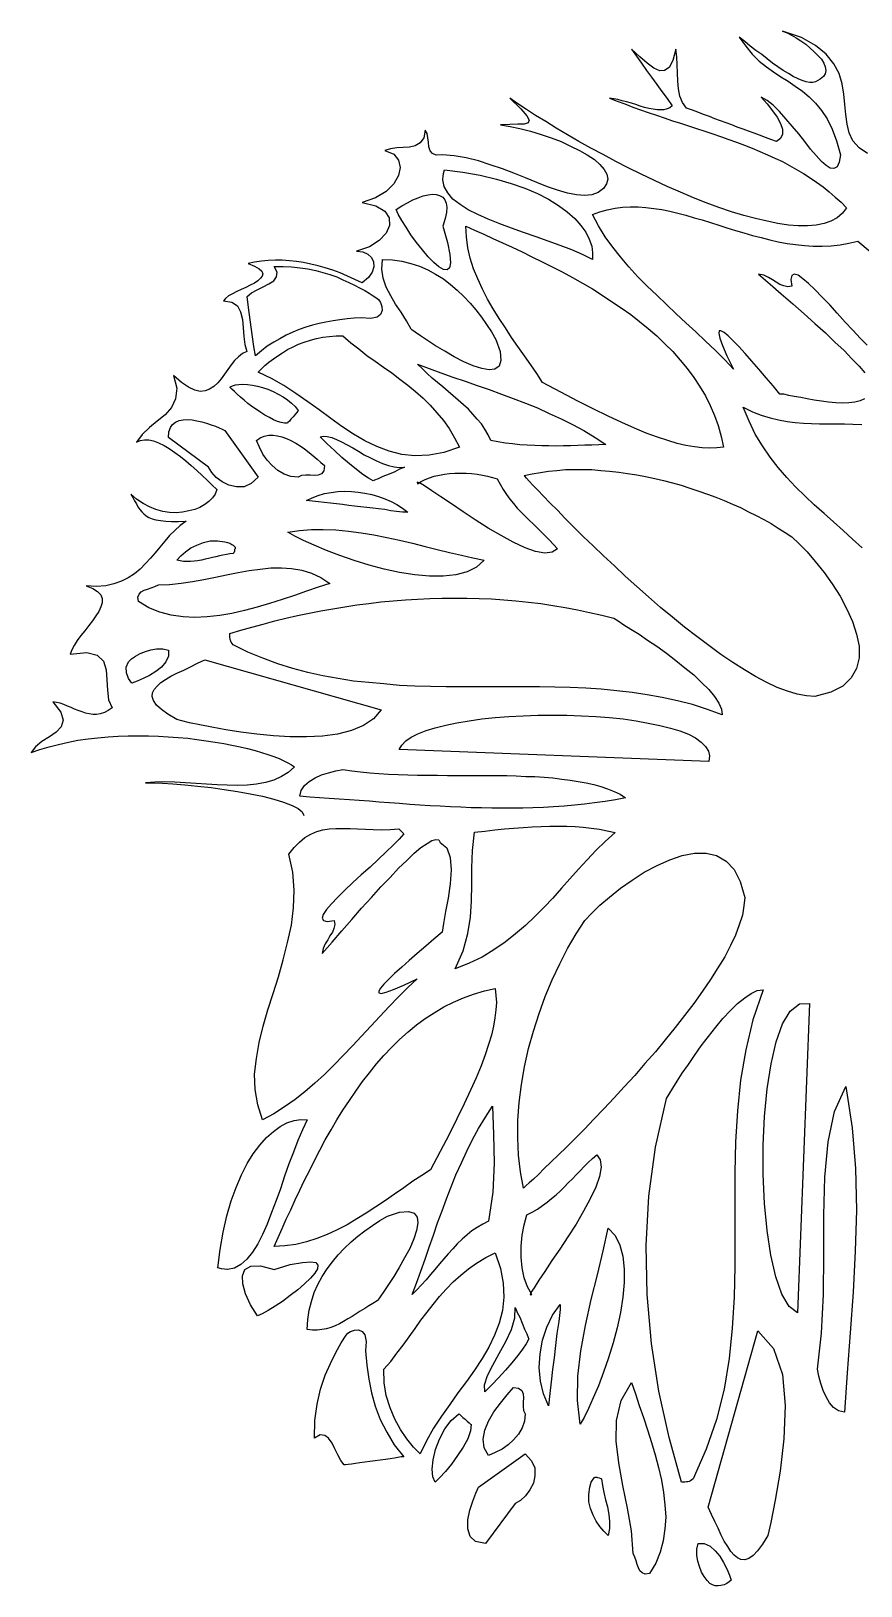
# Model space of a CAD drawing. Extents: x 359 to 486, y 178 to 302.
# Drawn here: x 358.6 to 420.7, y 179 to 295.5 of the extents above; entities that cross this region are included whole.
import ezdxf

# ---------------------------------------------------------------- set-up
doc = ezdxf.new("R2010")
doc.units = 0
doc.header["$MEASUREMENT"] = 0
doc.layers.get('0').update_dxf_attribs({"linetype": 'CONTINUOUS'})

msp = doc.modelspace()

# ---------------------------------------------------------------- linework, layer by layer
at = {"linetype": 'CONTINUOUS'}
for points in [[(421.21, 286.35), (420.58, 286.78), (420.12, 287.29), (419.84, 287.9), (419.69, 288.56), (419.59, 289.27), (419.51, 290.03), (419.44, 290.79), (419.31, 291.58), (419.08, 292.34), (418.7, 293.08), (418.11, 293.79), (417.33, 294.45), (416.26, 295.04), (414.86, 295.52), (415.19, 295.39), (415.52, 295.22), (415.88, 295.01), (416.23, 294.78), (416.59, 294.53), (416.92, 294.25), (417.22, 293.97), (417.5, 293.69), (417.76, 293.41), (417.94, 293.13), (418.04, 292.85), (418.09, 292.57), (418.04, 292.32), (417.91, 292.12), (417.68, 291.91), (417.33, 291.73), (417.12, 291.68), (416.89, 291.66), (416.61, 291.71), (416.31, 291.81), (416.01, 291.94), (415.65, 292.12), (415.29, 292.34), (414.91, 292.57), (414.51, 292.85), (414.1, 293.13), (413.69, 293.44), (413.29, 293.77), (412.85, 294.07), (412.42, 294.4), (412.02, 294.73), (411.61, 295.06), (412.09, 294.38), (412.57, 293.79), (413.11, 293.28), (413.64, 292.85), (414.18, 292.47), (414.73, 292.09), (415.27, 291.76), (415.8, 291.4), (416.34, 291.02), (416.84, 290.59), (417.33, 290.13), (417.78, 289.57), (418.19, 288.94), (418.57, 288.18), (418.9, 287.29), (419.18, 286.25), (419.08, 285.69), (418.93, 285.36), (418.7, 285.23), (418.42, 285.25), (418.11, 285.46), (417.76, 285.76), (417.38, 286.19), (416.95, 286.68), (416.51, 287.24), (416.06, 287.82), (415.57, 288.41), (415.09, 288.96), (414.63, 289.5), (414.15, 289.96), (413.69, 290.31), (413.24, 290.57), (413.69, 290.06), (414.1, 289.55), (414.46, 289.07), (414.71, 288.61), (414.86, 288.18), (414.86, 287.8), (414.71, 287.47), (414.4, 287.24), (413.97, 287.39), (413.57, 287.54), (413.13, 287.72), (412.73, 287.87), (412.3, 288.02), (411.89, 288.18), (411.46, 288.33), (411.05, 288.51), (410.62, 288.66), (410.21, 288.81), (409.78, 288.96), (409.37, 289.12), (408.94, 289.27), (408.51, 289.45), (408.1, 289.6), (407.67, 289.75), (407.37, 290.16), (407.16, 290.64), (407.06, 291.2), (407.01, 291.78), (406.98, 292.39), (406.96, 293), (406.93, 293.59), (406.86, 294.17), (406.63, 293.33), (406.35, 292.8), (406.02, 292.57), (405.66, 292.55), (405.21, 292.75), (404.72, 293.11), (404.16, 293.59), (403.53, 294.17), (403.91, 293.64), (404.29, 293.11), (404.67, 292.57), (405.05, 292.06), (405.43, 291.53), (405.82, 291), (406.2, 290.46), (406.58, 289.93), (406.4, 289.78), (406.2, 289.7), (405.97, 289.63), (405.71, 289.63), (405.46, 289.63), (405.16, 289.68), (404.85, 289.73), (404.52, 289.8), (404.19, 289.9), (403.86, 290.01), (403.53, 290.11), (403.17, 290.21), (402.84, 290.29), (402.51, 290.39), (402.21, 290.44), (401.9, 290.49), (402.46, 290.26), (403.05, 290.06), (403.63, 289.83), (404.21, 289.63), (404.8, 289.42), (405.41, 289.22), (405.99, 289.02), (406.6, 288.81), (407.21, 288.63), (407.82, 288.43), (408.41, 288.23), (409.02, 288.02), (409.63, 287.82), (410.21, 287.62), (410.82, 287.41), (411.41, 287.19), (411.99, 286.98), (412.57, 286.75), (413.16, 286.5), (413.72, 286.25), (414.28, 285.99), (414.84, 285.74), (415.37, 285.46), (415.9, 285.15), (416.41, 284.85), (416.92, 284.54), (417.4, 284.21), (417.89, 283.86), (418.34, 283.48), (418.8, 283.09), (419.23, 282.71), (419.64, 282.28), (419.33, 281.88), (418.93, 281.54), (418.47, 281.29), (417.96, 281.11), (417.38, 280.99), (416.72, 280.93), (416.03, 280.93), (415.29, 280.99), (414.51, 281.11), (413.69, 281.27), (412.83, 281.47), (411.94, 281.7), (411.02, 281.98), (410.08, 282.31), (409.14, 282.66), (408.18, 283.04), (407.21, 283.45), (406.22, 283.88), (405.26, 284.34), (404.27, 284.8), (403.3, 285.28), (402.36, 285.76), (401.42, 286.27), (400.5, 286.75), (399.59, 287.26), (398.75, 287.74), (397.91, 288.25), (397.13, 288.74), (396.36, 289.19), (395.68, 289.65), (395.02, 290.08), (394.43, 290.49), (395.25, 289.7), (395.7, 289.17), (395.88, 288.84), (395.8, 288.66), (395.5, 288.56), (395.04, 288.56), (394.43, 288.53), (393.72, 288.51), (394.46, 288.38), (395.19, 288.23), (395.98, 288.02), (396.77, 287.77), (397.53, 287.52), (398.27, 287.24), (398.98, 286.91), (399.64, 286.58), (400.23, 286.25), (400.76, 285.89), (401.17, 285.53), (401.5, 285.15), (401.7, 284.8), (401.78, 284.44), (401.67, 284.09), (401.45, 283.73), (401.04, 283.43), (400.58, 283.25), (400.02, 283.2), (399.41, 283.25), (398.75, 283.37), (398.01, 283.6), (397.25, 283.86), (396.44, 284.19), (395.6, 284.52), (394.74, 284.87), (393.87, 285.2), (392.96, 285.51), (392.07, 285.79), (391.15, 286.02), (390.26, 286.17), (389.38, 286.25), (388.92, 286.22), (388.64, 286.35), (388.46, 286.55), (388.36, 286.86), (388.33, 287.19), (388.28, 287.52), (388.23, 287.85), (388.1, 288.1), (387.98, 287.52), (387.72, 287.16), (387.34, 286.93), (386.91, 286.83), (386.45, 286.8), (385.97, 286.78), (385.49, 286.7), (385.08, 286.58), (385.74, 286.3), (386.1, 285.84), (386.22, 285.31), (386.1, 284.7), (385.74, 284.09), (385.16, 283.5), (384.37, 283.02), (383.38, 282.69), (384.4, 282.43), (385.06, 282.03), (385.39, 281.52), (385.41, 280.96), (385.16, 280.38), (384.65, 279.84), (383.91, 279.36), (382.95, 279.03), (383.43, 278.98), (383.79, 278.8), (384.06, 278.55), (384.22, 278.24), (384.24, 277.86), (384.12, 277.45), (383.84, 277.05), (383.38, 276.67), (382.82, 276.92), (382.26, 277.17), (381.73, 277.4), (381.17, 277.61), (380.61, 277.78), (380.08, 277.94), (379.52, 278.06), (378.98, 278.19), (378.45, 278.27), (377.92, 278.32), (377.38, 278.37), (376.87, 278.37), (376.34, 278.34), (375.83, 278.29), (375.32, 278.22), (374.84, 278.11), (375.32, 277.91), (375.65, 277.71), (375.86, 277.53), (375.93, 277.33), (375.88, 277.15), (375.76, 277), (375.55, 276.82), (375.3, 276.64), (374.99, 276.49), (374.66, 276.31), (374.31, 276.16), (373.98, 276.01), (373.65, 275.83), (373.37, 275.68), (373.14, 275.5), (372.99, 275.32), (373.62, 275.22), (374.03, 274.94), (374.26, 274.48), (374.41, 273.92), (374.46, 273.29), (374.51, 272.65), (374.59, 272.04), (374.74, 271.51), (374.41, 271.36), (374.1, 271.13), (373.82, 270.85), (373.57, 270.52), (373.32, 270.16), (373.06, 269.81), (372.81, 269.47), (372.55, 269.17), (372.27, 268.89), (371.94, 268.69), (371.61, 268.56), (371.23, 268.53), (370.83, 268.61), (370.37, 268.84), (369.84, 269.2), (369.25, 269.73), (369.48, 268.76), (369.4, 267.98), (369.1, 267.32), (368.62, 266.78), (368.03, 266.3), (367.45, 265.82), (366.89, 265.31), (366.46, 264.72), (366.74, 264.85), (367.07, 264.9), (367.4, 264.9), (367.75, 264.82), (368.13, 264.67), (368.54, 264.47), (368.92, 264.24), (369.35, 263.96), (369.76, 263.66), (370.17, 263.33), (370.57, 262.97), (370.98, 262.61), (371.39, 262.23), (371.77, 261.88), (372.12, 261.52), (372.48, 261.17), (372.35, 260.84), (372.15, 260.56), (371.89, 260.28), (371.59, 260.05), (371.21, 259.84), (370.83, 259.67), (370.39, 259.57), (369.91, 259.49), (369.43, 259.44), (368.95, 259.46), (368.44, 259.54), (367.93, 259.67), (367.45, 259.87), (366.96, 260.12), (366.48, 260.45), (366.05, 260.84), (366.2, 260.58), (366.33, 260.33), (366.46, 260.1), (366.58, 259.87), (366.71, 259.69), (366.86, 259.51), (367.01, 259.36), (367.19, 259.21), (367.4, 259.08), (367.65, 258.98), (367.93, 258.9), (368.26, 258.85), (368.67, 258.8), (369.1, 258.78), (369.61, 258.78), (370.19, 258.8), (369.73, 258.47), (369.33, 258.12), (368.95, 257.74), (368.59, 257.3), (368.23, 256.87), (367.88, 256.44), (367.52, 256.03), (367.14, 255.63), (366.74, 255.22), (366.33, 254.86), (365.85, 254.56), (365.34, 254.31), (364.78, 254.1), (364.17, 253.97), (363.46, 253.92), (362.69, 253.95), (363.2, 253.77), (363.56, 253.54), (363.79, 253.29), (363.89, 253.01), (363.89, 252.7), (363.81, 252.4), (363.66, 252.04), (363.43, 251.71), (363.18, 251.33), (362.9, 250.98), (362.59, 250.6), (362.31, 250.24), (362.03, 249.86), (361.81, 249.5), (361.63, 249.17), (361.5, 248.84), (362.75, 248.97), (363.53, 248.77), (363.99, 248.31), (364.19, 247.67), (364.24, 246.91), (364.3, 246.15), (364.37, 245.41), (364.65, 244.83), (364.35, 244.62), (364.07, 244.47), (363.76, 244.37), (363.48, 244.32), (363.2, 244.32), (362.92, 244.37), (362.64, 244.42), (362.39, 244.52), (362.11, 244.62), (361.83, 244.73), (361.58, 244.85), (361.3, 244.95), (361.04, 245.06), (360.76, 245.16), (360.48, 245.21), (360.2, 245.26), (360.81, 244.5), (360.99, 243.89), (360.84, 243.4), (360.46, 243), (359.95, 242.64), (359.39, 242.29), (358.91, 241.91), (358.58, 241.47), (359.24, 241.7), (359.93, 241.91), (360.64, 242.08), (361.37, 242.24), (362.09, 242.39), (362.85, 242.49), (363.58, 242.57), (364.35, 242.64), (365.11, 242.69), (365.85, 242.72), (366.61, 242.72), (367.37, 242.72), (368.11, 242.69), (368.84, 242.64), (369.58, 242.59), (370.32, 242.54), (371, 242.46), (371.69, 242.36), (372.35, 242.26), (373.01, 242.16), (373.62, 242.03), (374.23, 241.91), (374.79, 241.78), (375.35, 241.63), (375.83, 241.47), (376.31, 241.32), (376.75, 241.17), (377.15, 241.02), (377.51, 240.86), (377.81, 240.71), (378.07, 240.56), (378.3, 240.41), (377.84, 239.97), (377.33, 239.67), (376.75, 239.41), (376.14, 239.24), (375.45, 239.11), (374.76, 239.03), (374.03, 239.01), (373.27, 239.03), (372.5, 239.06), (371.72, 239.11), (370.93, 239.16), (370.14, 239.21), (369.35, 239.26), (368.59, 239.29), (367.85, 239.26), (367.14, 239.21), (367.7, 239.21), (368.41, 239.19), (369.2, 239.14), (370.09, 239.06), (371.05, 238.96), (372.05, 238.86), (373.04, 238.7), (374.03, 238.55), (374.99, 238.37), (375.91, 238.2), (376.75, 237.97), (377.48, 237.76), (378.12, 237.51), (378.58, 237.28), (378.88, 237.03), (379.01, 236.75)], [(400.61, 278.42), (399.87, 278.78), (399.06, 279.13), (398.19, 279.46), (397.3, 279.79), (396.39, 280.12), (395.45, 280.43), (394.56, 280.76), (393.67, 281.09), (392.81, 281.42), (392.02, 281.77), (391.31, 282.13), (390.7, 282.54), (390.16, 282.94), (389.78, 283.4), (389.5, 283.88), (389.4, 284.39), (389.4, 284.44), (389.43, 284.62), (389.45, 284.85), (389.53, 285.13), (390.9, 284.95), (392.2, 284.72), (393.42, 284.44), (394.53, 284.11), (395.55, 283.76), (396.49, 283.35), (397.33, 282.92), (398.07, 282.46), (398.73, 281.98), (399.29, 281.47), (399.74, 280.96), (400.12, 280.45), (400.38, 279.94), (400.56, 279.41), (400.63, 278.9), (400.61, 278.42)], [(385.92, 282.15), (386.33, 282.43), (386.76, 282.66), (387.16, 282.87), (387.57, 283.04), (387.95, 283.17), (388.31, 283.25), (388.64, 283.3), (388.92, 283.27), (389.17, 283.2), (389.4, 283.09), (389.55, 282.89), (389.65, 282.64), (389.71, 282.33), (389.68, 281.93), (389.58, 281.47), (389.4, 280.91), (389.76, 279.69), (389.93, 278.78), (389.99, 278.17), (389.91, 277.78), (389.73, 277.63), (389.45, 277.66), (389.12, 277.86), (388.74, 278.19), (388.31, 278.62), (387.88, 279.13), (387.44, 279.69), (387.01, 280.27), (386.66, 280.83), (386.33, 281.34), (386.07, 281.8), (385.92, 282.15)], [(420.99, 267.98), (420.66, 267.82), (420.27, 267.72), (419.82, 267.67), (419.33, 267.65), (418.83, 267.67), (418.29, 267.72), (417.76, 267.8), (417.22, 267.87), (416.69, 267.98), (416.21, 268.08), (415.73, 268.15), (415.32, 268.23), (414.96, 268.31), (414.66, 268.33), (414.15, 268.94), (413.62, 269.55), (413.08, 270.19), (412.55, 270.8), (412.04, 271.36), (411.58, 271.89), (411.15, 272.32), (410.77, 272.7), (410.47, 272.93), (410.24, 273.06), (410.11, 273.06), (410.08, 272.88), (410.16, 272.52), (410.36, 271.97), (410.69, 271.2), (411.18, 270.19), (410.52, 270.9), (409.81, 271.61), (409.09, 272.3), (408.36, 272.98), (407.62, 273.67), (406.88, 274.35), (406.15, 275.04), (405.43, 275.73), (404.72, 276.41), (404.01, 277.12), (403.35, 277.86), (402.72, 278.6), (402.13, 279.33), (401.57, 280.12), (401.06, 280.93), (400.61, 281.77), (401.17, 281.98), (401.72, 282.13), (402.31, 282.26), (402.87, 282.33), (403.45, 282.36), (404.04, 282.36), (404.62, 282.31), (405.21, 282.23), (405.82, 282.15), (406.4, 282.03), (407.01, 281.88), (407.62, 281.72), (408.23, 281.54), (408.84, 281.37), (409.45, 281.19), (410.08, 280.99), (410.69, 280.78), (411.33, 280.58), (411.96, 280.4), (412.6, 280.22), (413.24, 280.05), (413.9, 279.89), (414.53, 279.74), (415.19, 279.61), (415.83, 279.54), (416.49, 279.46), (417.15, 279.41), (417.81, 279.41), (418.5, 279.44), (419.16, 279.51), (419.82, 279.64), (420.5, 279.79), (421.42, 279)], [(396.87, 269.2), (396.44, 269.86), (396.01, 270.52), (395.52, 271.2), (395.04, 271.89), (394.56, 272.57), (394.1, 273.29), (393.62, 274), (393.19, 274.71), (392.75, 275.45), (392.37, 276.18), (392.02, 276.95), (391.71, 277.71), (391.46, 278.5), (391.28, 279.28), (391.18, 280.1), (391.13, 280.91), (391.79, 280.6), (392.48, 280.3), (393.16, 279.99), (393.87, 279.66), (394.61, 279.33), (395.35, 278.98), (396.08, 278.62), (396.85, 278.24), (397.61, 277.86), (398.35, 277.48), (399.11, 277.07), (399.87, 276.64), (400.61, 276.21), (401.34, 275.75), (402.05, 275.27), (402.77, 274.79), (403.48, 274.28), (404.14, 273.77), (404.8, 273.24), (405.43, 272.68), (406.04, 272.09), (406.63, 271.51), (407.19, 270.87), (407.72, 270.24), (408.2, 269.58), (408.64, 268.92), (409.07, 268.2), (409.42, 267.47), (409.75, 266.73), (410.03, 265.97), (410.26, 265.16), (410.44, 264.34), (409.93, 264.29), (409.4, 264.27), (408.84, 264.29), (408.26, 264.37), (407.62, 264.47), (406.96, 264.62), (406.25, 264.85), (405.49, 265.1), (404.65, 265.41), (403.76, 265.77), (402.82, 266.2), (401.8, 266.68), (400.68, 267.21), (399.51, 267.8), (398.24, 268.46), (396.87, 269.2)], [(387.04, 273.18), (386.68, 273.82), (386.28, 274.46), (385.87, 275.07), (385.51, 275.7), (385.18, 276.34), (384.95, 277), (384.85, 277.68), (384.9, 278.42), (385.64, 278.39), (386.35, 278.29), (387.01, 278.11), (387.67, 277.91), (388.28, 277.63), (388.87, 277.3), (389.45, 276.95), (389.99, 276.54), (390.49, 276.11), (390.98, 275.65), (391.46, 275.14), (391.89, 274.63), (392.3, 274.1), (392.68, 273.54), (393.06, 272.98), (393.39, 272.42), (393.7, 271.51), (393.75, 270.85), (393.62, 270.42), (393.31, 270.19), (392.88, 270.14), (392.32, 270.24), (391.69, 270.44), (390.98, 270.75), (390.26, 271.13), (389.55, 271.53), (388.87, 271.94), (388.26, 272.35), (387.75, 272.68), (387.34, 272.96), (387.09, 273.13), (387.04, 273.18)], [(383.3, 274.05), (382.77, 274.02), (382.24, 273.97), (381.7, 273.9), (381.19, 273.82), (380.66, 273.72), (380.15, 273.62), (379.64, 273.49), (379.16, 273.34), (378.65, 273.16), (378.17, 272.96), (377.69, 272.73), (377.2, 272.47), (376.75, 272.22), (376.26, 271.91), (375.83, 271.56), (375.37, 271.2), (375.27, 271.89), (375.07, 273.34), (374.87, 274.81), (374.76, 275.65), (375.09, 275.9), (375.5, 276.13), (375.96, 276.36), (376.39, 276.59), (376.75, 276.82), (376.95, 277.1), (377, 277.45), (376.77, 277.89), (377.46, 277.89), (378.09, 277.86), (378.73, 277.78), (379.31, 277.71), (379.9, 277.58), (380.43, 277.43), (380.96, 277.28), (381.47, 277.1), (381.93, 276.89), (382.36, 276.69), (382.79, 276.49), (383.18, 276.28), (383.56, 276.08), (383.89, 275.88), (384.19, 275.7), (384.47, 275.52), (384.62, 275.4), (384.75, 275.19), (384.85, 274.89), (384.88, 274.58), (384.75, 274.3), (384.5, 274.1), (384.01, 274), (383.3, 274.05)], [(421.19, 271.99), (420.68, 272.5), (420.12, 273.11), (419.54, 273.72), (418.95, 274.38), (418.39, 275.01), (417.81, 275.6), (417.28, 276.16), (416.79, 276.62), (416.36, 276.97), (416.01, 277.23), (415.73, 277.3), (415.55, 277.2), (415.47, 276.92), (415.55, 276.41), (415.24, 276.36), (414.94, 276.44), (414.66, 276.54), (414.38, 276.72), (414.1, 276.89), (413.79, 277.07), (413.44, 277.23), (413.06, 277.3), (413.92, 276.56), (414.76, 275.83), (415.62, 275.09), (416.46, 274.35), (417.28, 273.62), (418.06, 272.91), (418.77, 272.22), (419.46, 271.58), (420.05, 270.97), (420.58, 270.42), (421.01, 269.91)], [(390.65, 264.34), (389.48, 263.96), (388.38, 263.76), (387.32, 263.71), (386.33, 263.81), (385.39, 264.04), (384.47, 264.39), (383.58, 264.82), (382.72, 265.33), (381.85, 265.89), (381.02, 266.5), (380.15, 267.14), (379.29, 267.75), (378.4, 268.38), (377.51, 268.97), (376.57, 269.5), (375.58, 269.96), (375.83, 270.21), (376.09, 270.47), (376.39, 270.72), (376.72, 270.97), (377.05, 271.2), (377.41, 271.43), (377.79, 271.66), (378.2, 271.86), (378.6, 272.07), (379.03, 272.22), (379.49, 272.37), (379.95, 272.5), (380.43, 272.6), (380.91, 272.65), (381.42, 272.68), (381.93, 272.68), (382.51, 272.17), (383.12, 271.71), (383.73, 271.23), (384.34, 270.8), (384.98, 270.34), (385.59, 269.91), (386.2, 269.45), (386.78, 268.99), (387.37, 268.51), (387.93, 268.03), (388.46, 267.49), (388.97, 266.93), (389.45, 266.35), (389.88, 265.74), (390.29, 265.05), (390.65, 264.34)], [(401.62, 264.55), (401.09, 264.52), (400.58, 264.49), (400.05, 264.49), (399.51, 264.47), (398.98, 264.44), (398.45, 264.44), (397.91, 264.42), (397.35, 264.44), (396.82, 264.44), (396.29, 264.47), (395.73, 264.49), (395.19, 264.52), (394.64, 264.6), (394.1, 264.65), (393.54, 264.75), (393.01, 264.85), (392.81, 265.28), (392.55, 265.69), (392.3, 266.1), (391.99, 266.45), (391.66, 266.83), (391.33, 267.19), (390.95, 267.52), (390.57, 267.87), (390.19, 268.2), (389.81, 268.53), (389.4, 268.87), (389.02, 269.2), (388.61, 269.53), (388.23, 269.88), (387.88, 270.21), (387.52, 270.57), (388.38, 270.24), (389.27, 269.91), (390.16, 269.6), (391.08, 269.3), (391.97, 268.97), (392.88, 268.66), (393.8, 268.33), (394.69, 268), (395.6, 267.65), (396.49, 267.29), (397.38, 266.88), (398.27, 266.48), (399.13, 266.04), (399.97, 265.59), (400.81, 265.08), (401.62, 264.55)], [(377.79, 266.15), (377.56, 266.15), (377.31, 266.2), (377.03, 266.27), (376.72, 266.4), (376.42, 266.58), (376.09, 266.76), (375.78, 266.96), (375.45, 267.16), (375.12, 267.39), (374.82, 267.62), (374.54, 267.87), (374.26, 268.1), (374, 268.31), (373.8, 268.51), (373.62, 268.69), (373.47, 268.84), (373.65, 268.94), (373.88, 269.02), (374.13, 269.04), (374.43, 269.07), (374.79, 269.04), (375.15, 268.99), (375.53, 268.92), (375.91, 268.81), (376.31, 268.69), (376.7, 268.53), (377.08, 268.33), (377.46, 268.13), (377.79, 267.9), (378.09, 267.65), (378.35, 267.39), (378.58, 267.09), (378.55, 267.04), (378.45, 266.93), (378.32, 266.78), (378.2, 266.63), (378.04, 266.45), (377.92, 266.3), (377.81, 266.2), (377.79, 266.15)], [(420.81, 256.8), (420.1, 257.46), (419.38, 258.12), (418.67, 258.75), (417.96, 259.39), (417.22, 260.02), (416.54, 260.68), (415.83, 261.37), (415.17, 262.08), (414.53, 262.82), (413.92, 263.61), (413.34, 264.44), (412.8, 265.33), (412.35, 266.3), (411.91, 267.34), (412.6, 267.01), (413.26, 266.76), (413.92, 266.55), (414.56, 266.4), (415.19, 266.27), (415.8, 266.2), (416.41, 266.15), (417.02, 266.12), (417.63, 266.1), (418.24, 266.1), (418.88, 266.1), (419.49, 266.1), (420.12, 266.07), (420.78, 266.04)], [(371.87, 262.84), (368.87, 265.08), (368.89, 265.49), (369.02, 265.82), (369.17, 266.04), (369.4, 266.22), (369.66, 266.35), (369.96, 266.4), (370.29, 266.43), (370.65, 266.4), (371, 266.32), (371.36, 266.25), (371.72, 266.15), (372.05, 266.02), (372.38, 265.92), (372.66, 265.79), (372.88, 265.69), (373.09, 265.59), (375.58, 262.11), (375.07, 261.62), (374.54, 261.39), (373.95, 261.37), (373.39, 261.5), (372.88, 261.75), (372.43, 262.08), (372.1, 262.46), (371.87, 262.84)], [(378.58, 262.11), (378.04, 262.16), (377.53, 262.33), (377.05, 262.61), (376.64, 262.97), (376.26, 263.38), (375.93, 263.83), (375.68, 264.34), (375.45, 264.85), (375.73, 265.05), (376.04, 265.18), (376.37, 265.26), (376.7, 265.26), (377.03, 265.21), (377.36, 265.13), (377.71, 265), (378.04, 264.85), (378.4, 264.65), (378.73, 264.44), (379.06, 264.22), (379.39, 263.96), (379.69, 263.71), (380, 263.45), (380.28, 263.2), (380.56, 262.97), (380.51, 262.59), (380.33, 262.36), (380.08, 262.26), (379.8, 262.23), (379.47, 262.26), (379.14, 262.26), (378.83, 262.23), (378.58, 262.11)], [(384.19, 261.83), (383.84, 262.03), (383.43, 262.31), (382.95, 262.67), (382.41, 263.1), (381.85, 263.58), (381.3, 264.09), (380.76, 264.6), (380.23, 265.13), (380.48, 265.18), (380.76, 265.16), (381.09, 265.08), (381.45, 264.93), (381.83, 264.75), (382.24, 264.52), (382.67, 264.29), (383.1, 264.04), (383.53, 263.78), (383.99, 263.55), (384.45, 263.33), (384.9, 263.12), (385.34, 262.97), (385.77, 262.87), (386.17, 262.82), (386.55, 262.84), (386.45, 262.79), (386.17, 262.69), (385.82, 262.51), (385.39, 262.33), (384.93, 262.16), (384.57, 261.98), (384.29, 261.88), (384.19, 261.83)], [(387.52, 261.6), (387.8, 261.78), (388.1, 261.93), (388.41, 262.06), (388.77, 262.18), (389.15, 262.26), (389.53, 262.33), (389.91, 262.39), (390.32, 262.41), (390.75, 262.41), (391.15, 262.41), (391.56, 262.39), (391.97, 262.33), (392.37, 262.26), (392.75, 262.18), (393.14, 262.08), (393.49, 261.98), (393.7, 261.57), (393.92, 261.19), (394.18, 260.81), (394.43, 260.45), (394.71, 260.12), (394.99, 259.79), (395.27, 259.49), (395.58, 259.18), (395.88, 258.88), (396.19, 258.57), (396.49, 258.29), (396.8, 257.99), (397.1, 257.68), (397.4, 257.38), (397.71, 257.07), (397.99, 256.74), (397.61, 256.49), (397.05, 256.41), (396.36, 256.54), (395.58, 256.82), (394.69, 257.23), (393.77, 257.74), (392.81, 258.29), (391.84, 258.9), (390.93, 259.51), (390.06, 260.1), (389.25, 260.63), (388.59, 261.09), (388.03, 261.45), (387.67, 261.67), (387.5, 261.72), (387.52, 261.6)], [(417.28, 245.67), (416.64, 245.72), (415.95, 245.84), (415.22, 246.07), (414.46, 246.35), (413.67, 246.73), (412.83, 247.16), (411.99, 247.67), (411.13, 248.23), (410.24, 248.82), (409.32, 249.48), (408.43, 250.16), (407.52, 250.87), (406.6, 251.61), (405.71, 252.35), (404.82, 253.14), (403.94, 253.9), (403.07, 254.69), (402.26, 255.45), (401.45, 256.21), (400.66, 256.95), (399.92, 257.66), (399.23, 258.35), (398.57, 259.01), (397.99, 259.62), (397.43, 260.17), (396.95, 260.68), (396.52, 261.12), (396.16, 261.5), (395.88, 261.8), (395.68, 262.03), (395.55, 262.18), (395.5, 262.23), (396.11, 262.36), (396.72, 262.46), (397.33, 262.56), (397.96, 262.61), (398.6, 262.67), (399.26, 262.67), (399.92, 262.67), (400.58, 262.67), (401.24, 262.61), (401.9, 262.56), (402.59, 262.49), (403.25, 262.39), (403.94, 262.28), (404.6, 262.16), (405.28, 262), (405.94, 261.85), (406.6, 261.67), (407.26, 261.5), (407.92, 261.29), (408.59, 261.06), (409.22, 260.84), (409.86, 260.61), (410.49, 260.35), (411.1, 260.07), (411.71, 259.82), (412.3, 259.51), (412.88, 259.23), (413.44, 258.93), (414, 258.62), (414.53, 258.29), (415.04, 257.96), (415.55, 257.63), (416.08, 257.13), (416.69, 256.52), (417.3, 255.78), (417.96, 254.97), (418.57, 254.1), (419.16, 253.19), (419.66, 252.22), (420.1, 251.28), (420.4, 250.34), (420.58, 249.43), (420.58, 248.56), (420.4, 247.77), (419.99, 247.06), (419.36, 246.45), (418.47, 246), (417.28, 245.67)], [(386.4, 259.49), (385.95, 259.54), (385.51, 259.59), (385.06, 259.67), (384.6, 259.72), (384.17, 259.77), (383.71, 259.82), (383.25, 259.87), (382.79, 259.92), (382.36, 259.97), (381.9, 260.05), (381.45, 260.1), (380.99, 260.15), (380.53, 260.2), (380.1, 260.25), (379.64, 260.3), (379.19, 260.35), (379.62, 260.56), (380.08, 260.73), (380.56, 260.89), (381.04, 260.96), (381.55, 261.04), (382.06, 261.06), (382.57, 261.04), (383.07, 260.99), (383.58, 260.91), (384.09, 260.81), (384.6, 260.66), (385.08, 260.48), (385.54, 260.28), (385.97, 260.05), (386.4, 259.77), (386.78, 259.49), (386.73, 259.49), (386.61, 259.49), (386.45, 259.49), (386.4, 259.49)], [(377.81, 257.99), (378.68, 258.12), (379.57, 258.19), (380.46, 258.19), (381.4, 258.17), (382.34, 258.07), (383.3, 257.94), (384.24, 257.79), (385.21, 257.58), (386.17, 257.38), (387.14, 257.15), (388.08, 256.92), (388.99, 256.69), (389.91, 256.47), (390.8, 256.26), (391.66, 256.06), (392.5, 255.88), (391.94, 255.37), (391.23, 255.02), (390.39, 254.79), (389.43, 254.69), (388.41, 254.69), (387.32, 254.79), (386.17, 254.97), (385.03, 255.22), (383.89, 255.52), (382.77, 255.86), (381.7, 256.24), (380.69, 256.62), (379.77, 257), (378.98, 257.35), (378.32, 257.68), (377.81, 257.99)], [(373.85, 256.74), (373.82, 256.69), (373.8, 256.57), (373.75, 256.44), (373.72, 256.39), (373.47, 256.36), (373.21, 256.31), (372.94, 256.26), (372.68, 256.21), (372.4, 256.13), (372.15, 256.08), (371.87, 256.01), (371.61, 255.96), (371.33, 255.88), (371.05, 255.83), (370.8, 255.8), (370.52, 255.78), (370.27, 255.78), (369.99, 255.78), (369.73, 255.83), (369.48, 255.88), (369.78, 256.21), (370.14, 256.52), (370.55, 256.8), (371, 257.02), (371.49, 257.2), (371.99, 257.33), (372.53, 257.33), (373.09, 257.25), (373.29, 257.2), (373.47, 257.15), (373.6, 257.07), (373.7, 257.02), (373.77, 256.95), (373.82, 256.92), (373.85, 256.87), (373.85, 256.87), (373.85, 256.85), (373.85, 256.82), (373.85, 256.77), (373.85, 256.74)], [(366.61, 252.78), (366.58, 253.11), (366.66, 253.34), (366.81, 253.52), (367.04, 253.64), (367.29, 253.72), (367.57, 253.82), (367.85, 253.9), (368.11, 254.03), (368.95, 254.05), (369.81, 254.15), (370.67, 254.28), (371.51, 254.43), (372.38, 254.61), (373.21, 254.79), (374.08, 254.97), (374.92, 255.12), (375.73, 255.22), (376.54, 255.3), (377.33, 255.32), (378.09, 255.27), (378.86, 255.14), (379.57, 254.92), (380.28, 254.58), (380.94, 254.13), (380.08, 253.85), (379.21, 253.57), (378.3, 253.24), (377.38, 252.93), (376.44, 252.65), (375.5, 252.37), (374.56, 252.12), (373.62, 251.89), (372.71, 251.74), (371.77, 251.64), (370.85, 251.59), (369.96, 251.64), (369.07, 251.76), (368.21, 251.99), (367.4, 252.32), (366.61, 252.78)], [(410.34, 244.29), (409.22, 244.7), (408.1, 245.06), (406.98, 245.34), (405.84, 245.59), (404.72, 245.79), (403.58, 245.97), (402.44, 246.1), (401.27, 246.22), (400.12, 246.3), (398.95, 246.35), (397.81, 246.38), (396.64, 246.4), (395.47, 246.4), (394.3, 246.4), (393.14, 246.4), (391.99, 246.4), (390.82, 246.4), (389.65, 246.4), (388.49, 246.43), (387.32, 246.45), (386.17, 246.5), (385, 246.61), (383.86, 246.71), (382.72, 246.83), (381.57, 247.01), (380.43, 247.22), (379.29, 247.47), (378.17, 247.77), (377.05, 248.13), (375.93, 248.54), (374.82, 248.99), (373.72, 249.53), (373.57, 249.73), (373.49, 249.93), (373.47, 250.14), (373.47, 250.39), (374.28, 250.65), (375.12, 250.87), (375.96, 251.1), (376.82, 251.33), (377.66, 251.54), (378.53, 251.74), (379.41, 251.92), (380.28, 252.09), (381.17, 252.25), (382.06, 252.4), (382.97, 252.53), (383.86, 252.65), (384.78, 252.76), (385.69, 252.83), (386.61, 252.91), (387.52, 252.96), (388.44, 253.01), (389.35, 253.03), (390.29, 253.03), (391.2, 253.03), (392.12, 253.01), (393.06, 252.98), (393.97, 252.91), (394.89, 252.83), (395.83, 252.73), (396.74, 252.63), (397.66, 252.5), (398.57, 252.35), (399.49, 252.17), (400.4, 251.97), (401.32, 251.76), (402.21, 251.54), (402.54, 251.33), (402.97, 251.05), (403.5, 250.72), (404.11, 250.34), (404.75, 249.88), (405.43, 249.43), (406.15, 248.92), (406.86, 248.38), (407.54, 247.83), (408.2, 247.29), (408.79, 246.73), (409.32, 246.2), (409.75, 245.67), (410.08, 245.18), (410.29, 244.73), (410.34, 244.29)], [(366.13, 246.68), (365.87, 247.01), (365.72, 247.44), (365.69, 247.88), (365.87, 248.28), (366.1, 248.49), (366.4, 248.69), (366.74, 248.89), (367.14, 249.05), (367.55, 249.17), (367.98, 249.25), (368.44, 249.25), (368.87, 249.15), (368.87, 248.69), (368.67, 248.26), (368.34, 247.88), (367.93, 247.55), (367.45, 247.24), (366.96, 247.01), (366.51, 246.81), (366.13, 246.68)], [(369.48, 243.94), (368.82, 244.34), (368.34, 244.7), (367.98, 245.03), (367.75, 245.36), (367.65, 245.67), (367.68, 245.95), (367.8, 246.2), (368.01, 246.45), (368.29, 246.71), (368.64, 246.94), (369.05, 247.19), (369.5, 247.42), (370.01, 247.65), (370.52, 247.9), (371.05, 248.16), (371.59, 248.41), (384.8, 244.67), (384.22, 244.01), (383.48, 243.51), (382.57, 243.12), (381.52, 242.85), (380.41, 242.69), (379.21, 242.64), (377.97, 242.64), (376.72, 242.72), (375.48, 242.85), (374.28, 243), (373.16, 243.18), (372.12, 243.38), (371.21, 243.56), (370.44, 243.71), (369.86, 243.86), (369.48, 243.94)], [(409.32, 240.81), (386.15, 241.7), (386.33, 242.03), (386.63, 242.34), (387.04, 242.62), (387.55, 242.87), (388.16, 243.12), (388.84, 243.33), (389.63, 243.53), (390.47, 243.71), (391.38, 243.86), (392.32, 243.99), (393.34, 244.09), (394.36, 244.17), (395.42, 244.22), (396.52, 244.27), (397.61, 244.27), (398.7, 244.27), (399.79, 244.22), (400.86, 244.17), (401.9, 244.09), (402.92, 243.99), (403.88, 243.84), (404.8, 243.68), (405.66, 243.51), (406.45, 243.3), (407.16, 243.1), (407.8, 242.85), (408.33, 242.57), (408.76, 242.26), (409.09, 241.93), (409.3, 241.57), (409.37, 241.22), (409.32, 240.81)], [(403.1, 238.09), (402.33, 237.94), (401.57, 237.81), (400.78, 237.71), (400.02, 237.61), (399.26, 237.53), (398.5, 237.46), (397.71, 237.41), (396.95, 237.36), (396.16, 237.33), (395.4, 237.31), (394.64, 237.31), (393.85, 237.31), (393.09, 237.31), (392.3, 237.33), (391.54, 237.33), (390.77, 237.38), (389.99, 237.41), (389.22, 237.46), (388.46, 237.48), (387.7, 237.53), (386.94, 237.59), (386.17, 237.66), (385.41, 237.71), (384.65, 237.76), (383.91, 237.84), (383.15, 237.89), (382.41, 237.94), (381.65, 237.99), (380.91, 238.04), (380.18, 238.09), (379.44, 238.14), (378.7, 238.2), (378.8, 238.63), (379.06, 239.01), (379.41, 239.31), (379.85, 239.57), (380.33, 239.8), (380.86, 239.95), (381.4, 240.1), (381.93, 240.2), (382.59, 240.1), (383.25, 240.02), (383.94, 239.95), (384.62, 239.9), (385.34, 239.85), (386.07, 239.82), (386.78, 239.8), (387.52, 239.77), (388.26, 239.77), (389.02, 239.77), (389.76, 239.75), (390.52, 239.75), (391.26, 239.75), (391.99, 239.75), (392.73, 239.75), (393.47, 239.75), (394.2, 239.75), (394.91, 239.72), (395.63, 239.69), (396.31, 239.67), (397, 239.62), (397.66, 239.57), (398.32, 239.49), (398.95, 239.41), (399.54, 239.31), (400.15, 239.21), (400.71, 239.08), (401.24, 238.93), (401.75, 238.75), (402.23, 238.55), (402.69, 238.35), (403.1, 238.09)], [(386.12, 235.76), (386.17, 235.71), (386.3, 235.58), (386.43, 235.43), (386.48, 235.38), (386.15, 234.99), (385.69, 234.54), (385.18, 234.03), (384.57, 233.47), (383.96, 232.89), (383.3, 232.3), (382.67, 231.74), (382.08, 231.16), (381.52, 230.62), (381.07, 230.14), (380.71, 229.71), (380.46, 229.35), (380.38, 229.07), (380.48, 228.9), (380.76, 228.82), (381.27, 228.9), (381.32, 228.59), (381.24, 228.29), (381.14, 228.01), (380.96, 227.73), (380.79, 227.45), (380.61, 227.14), (380.46, 226.79), (380.38, 226.41), (381.12, 227.27), (381.85, 228.11), (382.59, 228.97), (383.33, 229.81), (384.06, 230.62), (384.78, 231.41), (385.46, 232.12), (386.1, 232.81), (386.71, 233.39), (387.27, 233.93), (387.77, 234.36), (388.23, 234.66), (388.59, 234.89), (388.89, 234.97), (389.1, 234.94), (389.22, 234.74), (389.71, 234.33), (389.96, 233.62), (390.04, 232.68), (389.96, 231.64), (389.81, 230.57), (389.6, 229.56), (389.45, 228.67), (389.35, 228.01), (388.74, 227.5), (388.13, 226.97), (387.5, 226.43), (386.89, 225.9), (386.33, 225.39), (385.79, 224.93), (385.36, 224.5), (385, 224.12), (384.75, 223.81), (384.62, 223.59), (384.62, 223.46), (384.8, 223.43), (385.16, 223.51), (385.72, 223.71), (386.48, 224.04), (387.5, 224.53), (386.78, 223.87), (386.07, 223.15), (385.39, 222.44), (384.7, 221.71), (384.01, 220.97), (383.33, 220.23), (382.64, 219.49), (381.96, 218.78), (381.27, 218.07), (380.56, 217.36), (379.82, 216.7), (379.08, 216.06), (378.35, 215.48), (377.56, 214.92), (376.75, 214.41), (375.91, 213.96), (375.55, 215.07), (375.35, 216.22), (375.32, 217.39), (375.45, 218.55), (375.65, 219.75), (375.96, 220.97), (376.31, 222.19), (376.7, 223.43), (377.1, 224.68), (377.46, 225.95), (377.79, 227.24), (378.07, 228.54), (378.22, 229.84), (378.27, 231.16), (378.17, 232.5), (377.89, 233.85), (378.27, 234.36), (378.68, 234.77), (379.08, 235.1), (379.52, 235.35), (379.97, 235.55), (380.43, 235.68), (380.91, 235.76), (381.4, 235.78), (381.93, 235.78), (382.46, 235.78), (383.02, 235.76), (383.61, 235.73), (384.19, 235.71), (384.83, 235.68), (385.46, 235.71), (386.12, 235.76)], [(402.31, 235.48), (401.57, 234.82), (400.89, 234.16), (400.23, 233.44), (399.56, 232.73), (398.93, 232.02), (398.29, 231.31), (397.66, 230.57), (397, 229.89), (396.31, 229.18), (395.6, 228.52), (394.86, 227.88), (394.08, 227.27), (393.24, 226.69), (392.35, 226.15), (391.38, 225.69), (390.34, 225.26), (390.93, 226.61), (391.28, 227.91), (391.48, 229.15), (391.56, 230.37), (391.59, 231.59), (391.59, 232.83), (391.64, 234.13), (391.79, 235.5), (392.55, 235.58), (393.31, 235.68), (394.03, 235.76), (394.74, 235.81), (395.42, 235.86), (396.11, 235.91), (396.77, 235.93), (397.43, 235.96), (398.07, 235.96), (398.7, 235.96), (399.31, 235.93), (399.92, 235.88), (400.53, 235.81), (401.14, 235.73), (401.72, 235.6), (402.31, 235.48)], [(412.02, 230.62), (411.96, 229.99), (411.84, 229.3), (411.61, 228.57), (411.33, 227.8), (410.95, 227.02), (410.52, 226.18), (410.01, 225.34), (409.45, 224.47), (408.86, 223.59), (408.2, 222.67), (407.52, 221.78), (406.81, 220.87), (406.07, 219.95), (405.33, 219.06), (404.55, 218.17), (403.78, 217.28), (403, 216.42), (402.23, 215.61), (401.47, 214.79), (400.73, 214.01), (400.02, 213.27), (399.34, 212.58), (398.68, 211.92), (398.07, 211.34), (397.51, 210.78), (397, 210.3), (396.57, 209.86), (396.19, 209.51), (395.88, 209.23), (395.65, 209.03), (395.5, 208.9), (395.45, 208.85), (395.22, 210.07), (395.07, 211.31), (395.02, 212.61), (395.02, 213.93), (395.12, 215.25), (395.3, 216.6), (395.52, 217.94), (395.83, 219.29), (396.19, 220.61), (396.62, 221.93), (397.07, 223.2), (397.61, 224.45), (398.17, 225.64), (398.75, 226.79), (399.39, 227.88), (400.05, 228.9), (400.56, 229.43), (401.17, 230.04), (401.9, 230.65), (402.72, 231.31), (403.58, 231.92), (404.49, 232.5), (405.46, 233.01), (406.4, 233.44), (407.34, 233.75), (408.26, 233.93), (409.12, 233.93), (409.91, 233.75), (410.62, 233.34), (411.23, 232.71), (411.69, 231.82), (412.02, 230.62)], [(388.49, 210.22), (387.83, 209.79), (387.16, 209.36), (386.48, 208.87), (385.79, 208.39), (385.11, 207.91), (384.4, 207.45), (383.68, 206.97), (382.97, 206.54), (382.24, 206.1), (381.5, 205.72), (380.74, 205.37), (379.97, 205.06), (379.19, 204.81), (378.4, 204.63), (377.59, 204.53), (376.77, 204.48), (377.08, 205.14), (377.38, 205.82), (377.69, 206.51), (378.02, 207.22), (378.35, 207.96), (378.7, 208.7), (379.06, 209.43), (379.44, 210.19), (379.82, 210.96), (380.2, 211.69), (380.61, 212.46), (381.04, 213.22), (381.47, 213.96), (381.93, 214.69), (382.41, 215.4), (382.9, 216.11), (383.4, 216.83), (383.91, 217.49), (384.45, 218.15), (385, 218.78), (385.59, 219.39), (386.17, 219.98), (386.81, 220.54), (387.44, 221.07), (388.1, 221.55), (388.77, 221.98), (389.48, 222.42), (390.21, 222.77), (390.95, 223.1), (391.71, 223.38), (392.53, 223.61), (393.34, 223.79), (393.39, 223.28), (393.42, 222.75), (393.39, 222.19), (393.31, 221.6), (393.21, 220.97), (393.06, 220.31), (392.83, 219.6), (392.58, 218.83), (392.27, 218), (391.92, 217.11), (391.48, 216.17), (391, 215.15), (390.47, 214.03), (389.88, 212.86), (389.22, 211.59), (388.49, 210.22)], [(413.39, 223.69), (412.63, 221.45), (412.09, 219.19), (411.71, 216.93), (411.48, 214.62), (411.33, 212.3), (411.28, 209.99), (411.28, 207.65), (411.28, 205.34), (411.28, 203), (411.23, 200.67), (411.08, 198.35), (410.85, 196.07), (410.47, 193.78), (409.91, 191.52), (409.14, 189.28), (408.15, 187.07), (408.05, 187), (407.95, 186.92), (407.87, 186.87), (407.77, 186.84), (407.65, 186.84), (407.54, 186.82), (407.42, 186.82), (407.29, 186.82), (406.35, 190.17), (405.59, 193.63), (405.03, 197.21), (404.72, 200.87), (404.65, 204.55), (404.85, 208.24), (405.33, 211.92), (406.15, 215.56), (406.35, 215.89), (406.63, 216.32), (406.96, 216.85), (407.34, 217.46), (407.8, 218.1), (408.26, 218.78), (408.76, 219.49), (409.3, 220.21), (409.86, 220.89), (410.39, 221.55), (410.95, 222.14), (411.48, 222.67), (412.02, 223.1), (412.5, 223.43), (412.96, 223.64), (413.39, 223.69)], [(416.87, 222.67), (415.98, 199.5), (415.34, 199.98), (414.81, 200.89), (414.35, 202.19), (413.97, 203.82), (413.69, 205.67), (413.51, 207.7), (413.41, 209.86), (413.41, 212.05), (413.51, 214.21), (413.69, 216.27), (414, 218.15), (414.38, 219.8), (414.84, 221.15), (415.42, 222.11), (416.11, 222.65), (416.87, 222.67)], [(419.59, 216.45), (420.07, 213.37), (420.32, 210.3), (420.38, 207.2), (420.3, 204.12), (420.15, 201.05), (419.92, 198), (419.69, 195), (419.49, 192.05), (419.05, 192.15), (418.67, 192.41), (418.37, 192.76), (418.11, 193.2), (417.89, 193.68), (417.73, 194.21), (417.58, 194.75), (417.48, 195.28), (417.78, 197.97), (417.91, 200.87), (417.94, 203.87), (417.94, 206.81), (418.01, 209.66), (418.27, 212.3), (418.75, 214.59), (419.59, 216.45)], [(393.14, 214.97), (393.21, 212.86), (393.26, 210.7), (393.16, 208.54), (392.83, 206.36), (392.4, 206.15), (391.99, 205.9), (391.59, 205.65), (391.23, 205.34), (390.85, 205.01), (390.49, 204.68), (390.16, 204.3), (389.81, 203.92), (389.48, 203.54), (389.15, 203.16), (388.82, 202.75), (388.49, 202.37), (388.16, 201.96), (387.8, 201.58), (387.47, 201.22), (387.11, 200.87), (387.44, 201.73), (387.77, 202.62), (388.08, 203.51), (388.38, 204.43), (388.71, 205.32), (389.02, 206.23), (389.35, 207.15), (389.68, 208.03), (390.04, 208.95), (390.39, 209.84), (390.8, 210.73), (391.2, 211.62), (391.64, 212.48), (392.09, 213.32), (392.6, 214.16), (393.14, 214.97)], [(379.26, 213.96), (378.91, 213.22), (378.55, 212.41), (378.22, 211.54), (377.89, 210.65), (377.56, 209.74), (377.25, 208.8), (376.92, 207.91), (376.59, 207.02), (376.26, 206.15), (375.91, 205.37), (375.55, 204.66), (375.15, 204.05), (374.74, 203.51), (374.28, 203.13), (373.8, 202.85), (373.29, 202.75), (373.24, 202.75), (373.06, 202.77), (372.83, 202.8), (372.55, 202.88), (372.73, 204.25), (372.96, 205.54), (373.24, 206.76), (373.57, 207.88), (373.93, 208.9), (374.33, 209.84), (374.76, 210.68), (375.22, 211.41), (375.7, 212.07), (376.21, 212.63), (376.72, 213.09), (377.23, 213.47), (377.74, 213.73), (378.27, 213.9), (378.78, 213.98), (379.26, 213.96)], [(396.08, 200.87), (395.75, 201.45), (395.5, 202.11), (395.35, 202.88), (395.27, 203.66), (395.27, 204.5), (395.35, 205.32), (395.5, 206.1), (395.7, 206.84), (396.11, 207.04), (396.49, 207.27), (396.87, 207.53), (397.23, 207.78), (397.56, 208.06), (397.89, 208.34), (398.19, 208.62), (398.5, 208.92), (398.8, 209.23), (399.11, 209.53), (399.39, 209.84), (399.69, 210.14), (400, 210.45), (400.3, 210.75), (400.61, 211.06), (400.94, 211.34), (401.19, 210.96), (401.27, 210.4), (401.14, 209.71), (400.86, 208.92), (400.45, 208.03), (399.95, 207.12), (399.39, 206.15), (398.78, 205.19), (398.17, 204.27), (397.58, 203.41), (397.05, 202.6), (396.59, 201.94), (396.24, 201.38), (396.01, 201.02), (395.96, 200.84), (396.08, 200.87)], [(384.5, 200.39), (384.17, 200.21), (383.86, 200.03), (383.56, 199.83), (383.23, 199.62), (382.92, 199.42), (382.62, 199.22), (382.29, 199.04), (381.98, 198.86), (381.68, 198.68), (381.35, 198.53), (381.02, 198.4), (380.69, 198.3), (380.35, 198.25), (380, 198.2), (379.64, 198.2), (379.26, 198.25), (379.29, 198.99), (379.39, 199.7), (379.57, 200.36), (379.77, 201.02), (380.05, 201.63), (380.38, 202.22), (380.74, 202.8), (381.14, 203.33), (381.57, 203.84), (382.03, 204.32), (382.54, 204.81), (383.05, 205.24), (383.58, 205.65), (384.14, 206.03), (384.7, 206.41), (385.26, 206.74), (386.17, 207.04), (386.83, 207.09), (387.27, 206.97), (387.5, 206.66), (387.55, 206.23), (387.44, 205.67), (387.24, 205.04), (386.94, 204.32), (386.55, 203.61), (386.15, 202.9), (385.74, 202.22), (385.34, 201.61), (385, 201.1), (384.73, 200.69), (384.55, 200.44), (384.5, 200.39)], [(399.69, 191.16), (399.49, 192.92), (399.51, 194.75), (399.74, 196.65), (400.1, 198.56), (400.53, 200.49), (400.99, 202.34), (401.42, 204.15), (401.8, 205.85), (402.31, 205.29), (402.66, 204.58), (402.89, 203.74), (403, 202.77), (403, 201.76), (402.89, 200.67), (402.72, 199.52), (402.46, 198.38), (402.16, 197.24), (401.83, 196.12), (401.45, 195.05), (401.06, 194.03), (400.68, 193.12), (400.33, 192.33), (400, 191.67), (399.69, 191.16)], [(393.34, 203.99), (393.72, 202.83), (393.92, 201.73), (393.97, 200.67), (393.87, 199.67), (393.64, 198.73), (393.29, 197.82), (392.86, 196.93), (392.35, 196.07), (391.79, 195.2), (391.18, 194.36), (390.54, 193.5), (389.93, 192.64), (389.3, 191.75), (388.71, 190.86), (388.18, 189.92), (387.72, 188.93), (387.22, 189.43), (386.71, 190.07), (386.25, 190.76), (385.82, 191.54), (385.46, 192.38), (385.18, 193.3), (385.03, 194.26), (385, 195.28), (385.51, 195.86), (385.97, 196.47), (386.45, 197.08), (386.89, 197.69), (387.34, 198.33), (387.77, 198.94), (388.23, 199.55), (388.69, 200.13), (389.17, 200.72), (389.65, 201.28), (390.19, 201.81), (390.75, 202.32), (391.33, 202.8), (391.94, 203.23), (392.63, 203.64), (393.34, 203.99)], [(375.53, 199.27), (375.02, 200.11), (374.64, 200.92), (374.43, 201.66), (374.41, 202.27), (374.59, 202.75), (375.04, 203), (375.76, 203.03), (376.77, 202.75), (377.99, 203.11), (378.91, 203.28), (379.52, 203.33), (379.9, 203.26), (380.05, 203.08), (380.02, 202.8), (379.82, 202.47), (379.49, 202.09), (379.06, 201.66), (378.55, 201.22), (377.99, 200.79), (377.41, 200.36), (376.85, 200.01), (376.34, 199.67), (375.88, 199.42), (375.53, 199.27)], [(395.85, 197.54), (395.65, 197.18), (395.37, 196.78), (395.02, 196.3), (394.58, 195.76), (394.1, 195.2), (393.59, 194.64), (393.09, 194.11), (392.55, 193.58), (392.53, 194.11), (392.75, 194.8), (393.16, 195.58), (393.64, 196.45), (394.13, 197.34), (394.56, 198.25), (394.81, 199.12), (394.84, 199.9), (394.89, 199.8), (394.99, 199.52), (395.17, 199.17), (395.35, 198.73), (395.52, 198.28), (395.7, 197.92), (395.8, 197.64), (395.85, 197.54)], [(398.19, 199.75), (398.09, 198.86), (397.96, 197.95), (397.86, 197.06), (397.76, 196.14), (397.63, 195.25), (397.53, 194.34), (397.43, 193.45), (397.33, 192.53), (396.95, 193.42), (396.72, 194.39), (396.62, 195.41), (396.69, 196.42), (396.87, 197.44), (397.2, 198.43), (397.63, 199.32), (398.19, 200.13), (398.19, 200.08), (398.19, 199.95), (398.19, 199.8), (398.19, 199.75)], [(383.63, 196.65), (383.71, 195.58), (383.86, 194.54), (384.06, 193.5), (384.34, 192.51), (384.73, 191.52), (385.21, 190.55), (385.77, 189.61), (386.48, 188.72), (386.4, 188.72), (386.28, 188.7), (386.05, 188.67), (385.79, 188.62), (385.46, 188.57), (385.11, 188.52), (384.73, 188.47), (384.34, 188.42), (383.94, 188.37), (383.56, 188.32), (383.2, 188.27), (382.87, 188.21), (382.57, 188.16), (382.31, 188.14), (382.13, 188.11), (382.03, 188.11), (381.78, 188.44), (381.55, 188.85), (381.32, 189.31), (381.12, 189.74), (380.86, 190.1), (380.58, 190.3), (380.23, 190.35), (379.8, 190.12), (379.82, 191.44), (380, 192.66), (380.25, 193.78), (380.61, 194.82), (380.99, 195.71), (381.4, 196.52), (381.8, 197.24), (382.16, 197.82), (382.29, 197.97), (382.49, 198.1), (382.79, 198.2), (383.1, 198.23), (383.38, 198.1), (383.58, 197.85), (383.68, 197.36), (383.63, 196.65)], [(413.74, 182.83), (413.34, 182.17), (412.98, 181.68), (412.65, 181.33), (412.32, 181.1), (412.02, 181), (411.74, 181.02), (411.48, 181.15), (411.23, 181.35), (410.97, 181.63), (410.75, 181.99), (410.49, 182.4), (410.26, 182.85), (410.03, 183.36), (409.78, 183.87), (409.53, 184.4), (409.27, 184.94), (413.01, 198.15), (414.18, 196.83), (414.84, 194.87), (415.04, 192.56), (414.96, 190.07), (414.68, 187.63), (414.3, 185.47), (413.97, 183.79), (413.74, 182.83)], [(395.58, 191.92), (395.52, 191.39), (395.35, 190.88), (395.07, 190.4), (394.71, 189.99), (394.3, 189.61), (393.85, 189.28), (393.34, 189.03), (392.83, 188.8), (392.5, 189.38), (392.42, 190.04), (392.55, 190.7), (392.83, 191.39), (393.24, 192.08), (393.72, 192.74), (394.23, 193.35), (394.71, 193.91), (395.09, 193.86), (395.32, 193.68), (395.42, 193.42), (395.45, 193.14), (395.42, 192.81), (395.42, 192.48), (395.45, 192.18), (395.58, 191.92)], [(404.9, 179.96), (404.57, 179.93), (404.34, 180.01), (404.16, 180.16), (404.06, 180.39), (403.96, 180.64), (403.88, 180.92), (403.78, 181.2), (403.66, 181.46), (403.53, 183.16), (403.25, 184.86), (402.89, 186.56), (402.59, 188.27), (402.39, 189.89), (402.41, 191.44), (402.77, 192.92), (403.55, 194.29), (403.83, 193.42), (404.11, 192.56), (404.44, 191.65), (404.75, 190.73), (405.03, 189.79), (405.31, 188.85), (405.56, 187.91), (405.79, 186.97), (405.94, 186.05), (406.04, 185.11), (406.1, 184.2), (406.04, 183.31), (405.92, 182.42), (405.69, 181.56), (405.36, 180.74), (404.9, 179.96)], [(391.54, 191.14), (391.48, 190.65), (391.28, 190.07), (390.93, 189.43), (390.52, 188.8), (390.06, 188.16), (389.6, 187.6), (389.17, 187.15), (388.84, 186.82), (388.66, 187.22), (388.61, 187.78), (388.69, 188.49), (388.87, 189.26), (389.15, 190.04), (389.55, 190.81), (390.04, 191.44), (390.6, 191.92), (390.65, 191.9), (390.75, 191.8), (390.9, 191.67), (391.08, 191.54), (391.23, 191.39), (391.38, 191.26), (391.48, 191.16), (391.54, 191.14)], [(394.84, 185.22), (392.6, 182.22), (391.87, 182.37), (391.46, 182.75), (391.28, 183.31), (391.28, 184), (391.43, 184.71), (391.66, 185.39), (391.89, 186), (392.09, 186.44), (395.58, 188.93), (396.06, 188.42), (396.29, 187.88), (396.31, 187.3), (396.19, 186.74), (395.93, 186.23), (395.6, 185.78), (395.22, 185.45), (394.84, 185.22)], [(400.94, 187.2), (400.99, 187.17), (401.11, 187.15), (401.24, 187.1), (401.29, 187.07), (401.37, 186.56), (401.47, 186.03), (401.6, 185.5), (401.75, 184.96), (401.85, 184.4), (401.9, 183.87), (401.9, 183.34), (401.8, 182.83), (401.47, 183.13), (401.17, 183.49), (400.89, 183.9), (400.66, 184.35), (400.48, 184.84), (400.35, 185.34), (400.35, 185.88), (400.43, 186.44), (400.53, 186.82), (400.66, 187.05), (400.76, 187.17), (400.81, 187.2), (400.84, 187.2), (400.89, 187.2), (400.91, 187.2), (400.94, 187.2)], [(411, 179.47), (410.85, 179.35), (410.67, 179.22), (410.47, 179.12), (410.24, 179.07), (410.03, 179.04), (409.81, 179.04), (409.6, 179.12), (409.4, 179.22), (409.2, 179.45), (408.99, 179.75), (408.79, 180.08), (408.64, 180.49), (408.51, 180.9), (408.43, 181.33), (408.43, 181.79), (408.53, 182.22), (408.99, 182.22), (409.42, 182.01), (409.81, 181.68), (410.16, 181.28), (410.44, 180.8), (410.67, 180.31), (410.87, 179.85), (411, 179.47)]]:
    msp.add_lwpolyline(points, dxfattribs=at)

doc.saveas('drawing.dxf')
